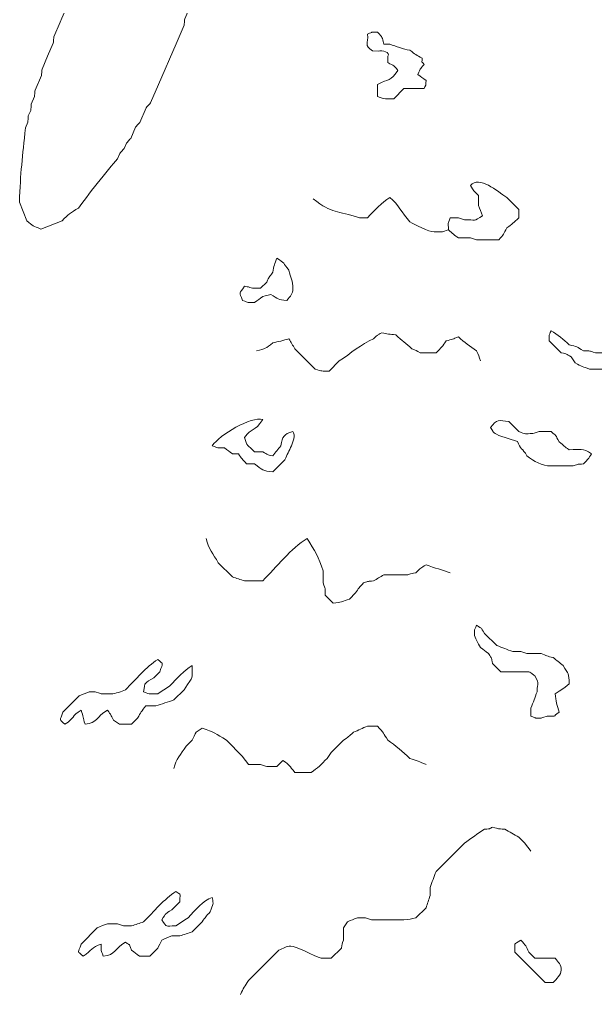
# Model space of a CAD drawing. Header units: centimetres. Extents: x -27.1 to 25.8, y -20 to 19.
# Drawn here: x -26.85 to -23.63, y -18.46 to -13.01 of the extents above; entities that cross this region are included whole.
import ezdxf

# ---------------------------------------------------------------- set-up
doc = ezdxf.new("R2010")
doc.units = ezdxf.units.CM
doc.header["$MEASUREMENT"] = 0
doc.layers.add('layer 1', color=7, linetype='Continuous')

msp = doc.modelspace()

# ---------------------------------------------------------------- linework, layer by layer
at = {"layer": 'layer 1', "color": 225, "lineweight": 0}
for points, knots in [([(-24.24002, -10.93363), (-24.2383, -10.88927), (-24.2379, -10.90041), (-24.21896, -10.85669), (-24.21896, -10.85669), (-24.21898, -10.85589), (-24.21598, -10.82314), (-24.21588, -10.82114), (-24.21588, -10.82114), (-24.21588, -10.82114), (-24.19342, -10.76938), (-24.19342, -10.76938), (-24.19342, -10.76938), (-24.18107, -10.60662), (-24.16644, -10.49891), (-24.18437, -10.33063), (-24.18437, -10.33063), (-24.20331, -10.15271), (-24.25811, -10.00168), (-24.29036, -9.82974), (-24.29036, -9.82974), (-24.29036, -9.82974), (-24.31382, -9.77037), (-24.31382, -9.77037), (-24.31382, -9.77037), (-24.31394, -9.76886), (-24.32071, -9.73259), (-24.32105, -9.73034), (-24.32105, -9.73034), (-24.32105, -9.73034), (-24.3504, -9.65616), (-24.3504, -9.65616), (-24.3504, -9.65616), (-24.35052, -9.65464), (-24.35728, -9.61837), (-24.35764, -9.61613), (-24.35764, -9.61613), (-24.35764, -9.61613), (-24.40456, -9.49742), (-24.40456, -9.49742), (-24.40456, -9.49742), (-24.40469, -9.4959), (-24.41146, -9.45963), (-24.41181, -9.4574), (-24.41181, -9.4574), (-24.41181, -9.4574), (-24.49978, -9.2348), (-24.49978, -9.2348), (-24.49978, -9.2348), (-24.49993, -9.23332), (-24.50669, -9.19702), (-24.50703, -9.19479), (-24.50703, -9.19479), (-24.52533, -9.1485), (-24.53115, -9.12525), (-24.55845, -9.08643), (-24.55845, -9.08643), (-24.66622, -9.10161), (-24.80349, -9.17472), (-24.9101, -9.21685), (-24.9101, -9.21685), (-24.91128, -9.21779), (-24.94238, -9.23767), (-24.94427, -9.23891), (-24.94427, -9.23891), (-24.94427, -9.23891), (-25.07783, -9.2917), (-25.07783, -9.2917), (-25.07783, -9.2917), (-25.07901, -9.29264), (-25.11009, -9.31251), (-25.11198, -9.3138), (-25.11198, -9.3138), (-25.11198, -9.3138), (-25.18617, -9.34311), (-25.18617, -9.34311), (-25.18617, -9.34311), (-25.18738, -9.34405), (-25.21843, -9.36391), (-25.22035, -9.36519), (-25.22035, -9.36519), (-25.22035, -9.36519), (-25.29454, -9.39451), (-25.29454, -9.39451), (-25.29454, -9.39451), (-25.43763, -9.48575), (-25.59611, -9.55666), (-25.73253, -9.65967), (-25.73253, -9.65967), (-25.88223, -9.77271), (-25.93723, -9.85287), (-26.05548, -9.98698), (-26.05548, -9.98698), (-26.05548, -9.98698), (-26.08238, -10.04911), (-26.08238, -10.04911), (-26.08238, -10.04911), (-26.08294, -10.04964), (-26.10483, -10.07422), (-26.10619, -10.07568), (-26.10619, -10.07568), (-26.10619, -10.07568), (-26.13759, -10.14813), (-26.13759, -10.14813), (-26.13759, -10.14813), (-26.13759, -10.14813), (-26.15556, -10.18957), (-26.15556, -10.18957), (-26.15556, -10.18957), (-26.1647, -10.28514), (-26.17013, -10.33033), (-26.17282, -10.42801), (-26.17282, -10.42801), (-26.16096, -10.46204), (-26.15992, -10.46524), (-26.15384, -10.49772), (-26.15384, -10.49772), (-26.15384, -10.49772), (-26.1245, -10.5719), (-26.1245, -10.5719), (-26.1245, -10.5719), (-26.10659, -10.59972), (-26.10525, -10.60285), (-26.09071, -10.63575), (-26.09071, -10.63575), (-26.0735, -10.65376), (-26.05759, -10.6741), (-26.04204, -10.69372), (-26.04204, -10.69372), (-25.99853, -10.74266), (-25.97036, -10.7538), (-25.92541, -10.79345), (-25.92541, -10.79345), (-25.92541, -10.79345), (-25.88399, -10.81139), (-25.88399, -10.81139), (-25.88399, -10.81139), (-25.88399, -10.81139), (-25.84259, -10.82934), (-25.84259, -10.82934), (-25.84259, -10.82934), (-25.84259, -10.82934), (-25.80118, -10.84728), (-25.80118, -10.84728), (-25.80118, -10.84728), (-25.74152, -10.85301), (-25.71413, -10.86593), (-25.64865, -10.86422), (-25.64865, -10.86422), (-25.62373, -10.86216), (-25.59801, -10.85986), (-25.57307, -10.86007), (-25.57307, -10.86007), (-25.53539, -10.84517), (-25.53952, -10.84618), (-25.50338, -10.84111), (-25.50338, -10.84111), (-25.50691, -10.93289), (-25.98964, -11.99155), (-26.06727, -12.17068), (-26.06727, -12.17068), (-26.19539, -12.26258), (-26.24097, -12.37339), (-26.33816, -12.48365), (-26.33816, -12.48365), (-26.33816, -12.48365), (-26.35611, -12.52506), (-26.35611, -12.52506), (-26.35611, -12.52506), (-26.35668, -12.52558), (-26.37855, -12.55018), (-26.37993, -12.55164), (-26.37993, -12.55164), (-26.37993, -12.55164), (-26.39787, -12.59306), (-26.39787, -12.59306), (-26.39787, -12.59306), (-26.39841, -12.59359), (-26.4203, -12.61816), (-26.42167, -12.61963), (-26.42167, -12.61963), (-26.42167, -12.61963), (-26.44859, -12.68174), (-26.44859, -12.68174), (-26.44859, -12.68174), (-26.44916, -12.68227), (-26.47105, -12.70683), (-26.4724, -12.70831), (-26.4724, -12.70831), (-26.4724, -12.70831), (-26.52624, -12.83252), (-26.52624, -12.83252), (-26.52624, -12.83252), (-26.52677, -12.83304), (-26.54867, -12.85763), (-26.55004, -12.85908), (-26.55004, -12.85908), (-26.55004, -12.85908), (-26.61284, -13.004), (-26.61284, -13.004), (-26.61284, -13.004), (-26.61284, -13.004), (-26.62183, -13.02471), (-26.62183, -13.02471), (-26.62183, -13.02471), (-26.62183, -13.02471), (-26.65771, -13.10754), (-26.65771, -13.10754), (-26.65771, -13.10754), (-26.6577, -13.10833), (-26.6607, -13.1411), (-26.66081, -13.14309), (-26.66081, -13.14309), (-26.66081, -13.14309), (-26.69224, -13.21554), (-26.69224, -13.21554), (-26.69224, -13.21554), (-26.69224, -13.21554), (-26.72362, -13.28802), (-26.72362, -13.28802), (-26.72362, -13.28802), (-26.72362, -13.28881), (-26.72659, -13.32158), (-26.72674, -13.32354), (-26.72674, -13.32354), (-26.72674, -13.32354), (-26.76263, -13.40638), (-26.76263, -13.40638), (-26.76263, -13.40638), (-26.76261, -13.40705), (-26.76561, -13.43991), (-26.76574, -13.4419), (-26.76574, -13.4419), (-26.76574, -13.4419), (-26.78368, -13.48331), (-26.78368, -13.48331), (-26.78368, -13.48331), (-26.78366, -13.4841), (-26.78666, -13.51687), (-26.78679, -13.51884), (-26.78679, -13.51884), (-26.78679, -13.51884), (-26.80024, -13.5499), (-26.80024, -13.5499), (-26.80024, -13.5499), (-26.80022, -13.5507), (-26.80324, -13.58346), (-26.80334, -13.58544), (-26.80334, -13.58544), (-26.80334, -13.58544), (-26.81681, -13.61648), (-26.81681, -13.61648), (-26.81681, -13.61648), (-26.83219, -13.77727), (-26.84506, -13.86745), (-26.84959, -14.03266), (-26.84959, -14.03266), (-26.84959, -14.03266), (-26.80855, -14.13654), (-26.80855, -14.13654), (-26.80855, -14.13654), (-26.77336, -14.16756), (-26.77531, -14.16325), (-26.7302, -14.18278), (-26.7302, -14.18278), (-26.7302, -14.18278), (-26.61151, -14.13585), (-26.61151, -14.13585), (-26.61151, -14.13585), (-26.57693, -14.10163), (-26.56449, -14.08942), (-26.51936, -14.06512), (-26.51936, -14.06512), (-26.47958, -14.00645), (-26.35158, -13.84673), (-26.30195, -13.79042), (-26.30195, -13.79042), (-26.30195, -13.79042), (-26.28846, -13.75938), (-26.28846, -13.75938), (-26.28846, -13.75938), (-26.28794, -13.75885), (-26.26606, -13.73426), (-26.26468, -13.73281), (-26.26468, -13.73281), (-26.26468, -13.73281), (-26.25124, -13.70175), (-26.25124, -13.70175), (-26.25124, -13.70175), (-26.25067, -13.70123), (-26.22878, -13.67665), (-26.22741, -13.67521), (-26.22741, -13.67521), (-26.22741, -13.67521), (-26.20049, -13.6131), (-26.20049, -13.6131), (-26.20049, -13.6131), (-26.19994, -13.61257), (-26.17805, -13.58798), (-26.17668, -13.58653), (-26.17668, -13.58653), (-26.17668, -13.58653), (-26.14081, -13.5037), (-26.14081, -13.5037), (-26.14081, -13.5037), (-26.14024, -13.50318), (-26.11836, -13.4786), (-26.11698, -13.47712), (-26.11698, -13.47712), (-26.11698, -13.47712), (-26.07212, -13.37361), (-26.07212, -13.37361), (-26.07212, -13.37361), (-26.07212, -13.37361), (-25.97342, -13.14586), (-25.97342, -13.14586), (-25.97342, -13.14586), (-25.97342, -13.14586), (-25.92854, -13.04235), (-25.92854, -13.04235), (-25.92854, -13.04235), (-25.92856, -13.04155), (-25.92556, -13.00882), (-25.92543, -13.00681), (-25.92543, -13.00681), (-25.92543, -13.00681), (-25.88955, -12.92399), (-25.88955, -12.92399), (-25.88955, -12.92399), (-25.88957, -12.92319), (-25.88657, -12.89045), (-25.88644, -12.88845), (-25.88644, -12.88845), (-25.88644, -12.88845), (-25.85953, -12.82632), (-25.85953, -12.82632), (-25.85953, -12.82632), (-25.85953, -12.82552), (-25.85655, -12.7928), (-25.8564, -12.79078), (-25.8564, -12.79078), (-25.8564, -12.79078), (-25.83847, -12.74938), (-25.83847, -12.74938), (-25.83847, -12.74938), (-25.83167, -12.67825), (-25.80732, -12.59831), (-25.79702, -12.52141), (-25.79702, -12.52141), (-25.78456, -12.42883), (-25.78125, -12.36178), (-25.77876, -12.2711), (-25.77876, -12.2711), (-25.68455, -12.05371), (-25.59034, -11.8363), (-25.49613, -11.61889), (-25.49613, -11.61889), (-25.44827, -11.50847), (-25.40041, -11.39806), (-25.35255, -11.28763), (-25.35255, -11.28763), (-25.31948, -11.21134), (-25.26199, -10.99714), (-25.19275, -10.97569), (-25.19275, -10.97569), (-25.17104, -11.00615), (-25.17431, -11.00189), (-25.15895, -11.03953), (-25.15895, -11.03953), (-25.14173, -11.05757), (-25.12583, -11.07791), (-25.11028, -11.09751), (-25.11028, -11.09751), (-25.06677, -11.14646), (-25.03862, -11.15761), (-24.99363, -11.19722), (-24.99363, -11.19722), (-24.99363, -11.19722), (-24.95224, -11.21519), (-24.95224, -11.21519), (-24.95224, -11.21519), (-24.95224, -11.21519), (-24.91082, -11.23313), (-24.91082, -11.23313), (-24.91082, -11.23313), (-24.91082, -11.23313), (-24.86941, -11.25108), (-24.86941, -11.25108), (-24.86941, -11.25108), (-24.80976, -11.25678), (-24.78237, -11.26972), (-24.71688, -11.268), (-24.71688, -11.268), (-24.68665, -11.26552), (-24.65692, -11.26198), (-24.62648, -11.258), (-24.62648, -11.258), (-24.62648, -11.258), (-24.50777, -11.21108), (-24.50777, -11.21108), (-24.50777, -11.21108), (-24.47995, -11.19316), (-24.47681, -11.19179), (-24.44392, -11.17724), (-24.44392, -11.17724), (-24.38416, -11.11811), (-24.34891, -11.08835), (-24.29069, -11.02231), (-24.29069, -11.02231), (-24.29069, -11.02231), (-24.26826, -10.97056), (-24.26826, -10.97056), (-24.26826, -10.97056), (-24.24809, -10.9491), (-24.25478, -10.95534), (-24.24002, -10.93363)], [0, 0, 0, 0, 0.0095238, 0.0095238, 0.0095238, 0.0095238, 0.0190476, 0.0190476, 0.0190476, 0.0190476, 0.0285714, 0.0285714, 0.0285714, 0.0285714, 0.0380952, 0.0380952, 0.0380952, 0.0380952, 0.047619, 0.047619, 0.047619, 0.047619, 0.0571429, 0.0571429, 0.0571429, 0.0571429, 0.0666667, 0.0666667, 0.0666667, 0.0666667, 0.0761905, 0.0761905, 0.0761905, 0.0761905, 0.0857143, 0.0857143, 0.0857143, 0.0857143, 0.0952381, 0.0952381, 0.0952381, 0.0952381, 0.1047619, 0.1047619, 0.1047619, 0.1047619, 0.1142857, 0.1142857, 0.1142857, 0.1142857, 0.1238095, 0.1238095, 0.1238095, 0.1238095, 0.1333333, 0.1333333, 0.1333333, 0.1333333, 0.1428571, 0.1428571, 0.1428571, 0.1428571, 0.152381, 0.152381, 0.152381, 0.152381, 0.1619048, 0.1619048, 0.1619048, 0.1619048, 0.1714286, 0.1714286, 0.1714286, 0.1714286, 0.1809524, 0.1809524, 0.1809524, 0.1809524, 0.1904762, 0.1904762, 0.1904762, 0.1904762, 0.2, 0.2, 0.2, 0.2, 0.2095238, 0.2095238, 0.2095238, 0.2095238, 0.2190476, 0.2190476, 0.2190476, 0.2190476, 0.2285714, 0.2285714, 0.2285714, 0.2285714, 0.2380952, 0.2380952, 0.2380952, 0.2380952, 0.247619, 0.247619, 0.247619, 0.247619, 0.2571429, 0.2571429, 0.2571429, 0.2571429, 0.2666667, 0.2666667, 0.2666667, 0.2666667, 0.2761905, 0.2761905, 0.2761905, 0.2761905, 0.2857143, 0.2857143, 0.2857143, 0.2857143, 0.2952381, 0.2952381, 0.2952381, 0.2952381, 0.3047619, 0.3047619, 0.3047619, 0.3047619, 0.3142857, 0.3142857, 0.3142857, 0.3142857, 0.3238095, 0.3238095, 0.3238095, 0.3238095, 0.3333333, 0.3333333, 0.3333333, 0.3333333, 0.3428571, 0.3428571, 0.3428571, 0.3428571, 0.352381, 0.352381, 0.352381, 0.352381, 0.3619048, 0.3619048, 0.3619048, 0.3619048, 0.3714286, 0.3714286, 0.3714286, 0.3714286, 0.3809524, 0.3809524, 0.3809524, 0.3809524, 0.3904762, 0.3904762, 0.3904762, 0.3904762, 0.4, 0.4, 0.4, 0.4, 0.4095238, 0.4095238, 0.4095238, 0.4095238, 0.4190476, 0.4190476, 0.4190476, 0.4190476, 0.4285714, 0.4285714, 0.4285714, 0.4285714, 0.4380952, 0.4380952, 0.4380952, 0.4380952, 0.447619, 0.447619, 0.447619, 0.447619, 0.4571429, 0.4571429, 0.4571429, 0.4571429, 0.4666667, 0.4666667, 0.4666667, 0.4666667, 0.4761905, 0.4761905, 0.4761905, 0.4761905, 0.4857143, 0.4857143, 0.4857143, 0.4857143, 0.4952381, 0.4952381, 0.4952381, 0.4952381, 0.5047619, 0.5047619, 0.5047619, 0.5047619, 0.5142857, 0.5142857, 0.5142857, 0.5142857, 0.5238095, 0.5238095, 0.5238095, 0.5238095, 0.5333333, 0.5333333, 0.5333333, 0.5333333, 0.5428571, 0.5428571, 0.5428571, 0.5428571, 0.552381, 0.552381, 0.552381, 0.552381, 0.5619048, 0.5619048, 0.5619048, 0.5619048, 0.5714286, 0.5714286, 0.5714286, 0.5714286, 0.5809524, 0.5809524, 0.5809524, 0.5809524, 0.5904762, 0.5904762, 0.5904762, 0.5904762, 0.6, 0.6, 0.6, 0.6, 0.6095238, 0.6095238, 0.6095238, 0.6095238, 0.6190476, 0.6190476, 0.6190476, 0.6190476, 0.6285714, 0.6285714, 0.6285714, 0.6285714, 0.6380952, 0.6380952, 0.6380952, 0.6380952, 0.647619, 0.647619, 0.647619, 0.647619, 0.6571429, 0.6571429, 0.6571429, 0.6571429, 0.6666667, 0.6666667, 0.6666667, 0.6666667, 0.6761905, 0.6761905, 0.6761905, 0.6761905, 0.6857143, 0.6857143, 0.6857143, 0.6857143, 0.6952381, 0.6952381, 0.6952381, 0.6952381, 0.7047619, 0.7047619, 0.7047619, 0.7047619, 0.7142857, 0.7142857, 0.7142857, 0.7142857, 0.7238095, 0.7238095, 0.7238095, 0.7238095, 0.7333333, 0.7333333, 0.7333333, 0.7333333, 0.7428571, 0.7428571, 0.7428571, 0.7428571, 0.752381, 0.752381, 0.752381, 0.752381, 0.7619048, 0.7619048, 0.7619048, 0.7619048, 0.7714286, 0.7714286, 0.7714286, 0.7714286, 0.7809524, 0.7809524, 0.7809524, 0.7809524, 0.7904762, 0.7904762, 0.7904762, 0.7904762, 0.8, 0.8, 0.8, 0.8, 0.8095238, 0.8095238, 0.8095238, 0.8095238, 0.8190476, 0.8190476, 0.8190476, 0.8190476, 0.8285714, 0.8285714, 0.8285714, 0.8285714, 0.8380952, 0.8380952, 0.8380952, 0.8380952, 0.847619, 0.847619, 0.847619, 0.847619, 0.8571429, 0.8571429, 0.8571429, 0.8571429, 0.8666667, 0.8666667, 0.8666667, 0.8666667, 0.8761905, 0.8761905, 0.8761905, 0.8761905, 0.8857143, 0.8857143, 0.8857143, 0.8857143, 0.8952381, 0.8952381, 0.8952381, 0.8952381, 0.9047619, 0.9047619, 0.9047619, 0.9047619, 0.9142857, 0.9142857, 0.9142857, 0.9142857, 0.9238095, 0.9238095, 0.9238095, 0.9238095, 0.9333333, 0.9333333, 0.9333333, 0.9333333, 0.9428571, 0.9428571, 0.9428571, 0.9428571, 0.952381, 0.952381, 0.952381, 0.952381, 0.9619048, 0.9619048, 0.9619048, 0.9619048, 0.9714286, 0.9714286, 0.9714286, 0.9714286, 0.9809524, 0.9809524, 0.9809524, 0.9809524, 1, 1, 1, 1]), ([(-24.84629, -13.37438), (-24.78507, -13.33904), (-24.77402, -13.36025), (-24.73347, -13.29539), (-24.73347, -13.29539), (-24.75863, -13.26293), (-24.75087, -13.27362), (-24.78988, -13.25025), (-24.78988, -13.25025), (-24.78988, -13.25025), (-24.78987, -13.2164), (-24.78987, -13.2164), (-24.78987, -13.2164), (-24.77269, -13.19602), (-24.8206, -13.17746), (-24.84421, -13.18775), (-24.84421, -13.18775), (-24.84421, -13.18775), (-24.87491, -13.18655), (-24.87491, -13.18655), (-24.87491, -13.18655), (-24.92512, -13.15187), (-24.89705, -13.1497), (-24.9027, -13.09225), (-24.9027, -13.09225), (-24.86668, -13.07796), (-24.89193, -13.08196), (-24.84629, -13.081), (-24.84629, -13.081), (-24.81713, -13.11793), (-24.82215, -13.1026), (-24.81243, -13.14871), (-24.81243, -13.14871), (-24.81243, -13.14871), (-24.7786, -13.14876), (-24.7786, -13.14876), (-24.7786, -13.14876), (-24.74087, -13.16181), (-24.70581, -13.17505), (-24.66578, -13.1826), (-24.66578, -13.1826), (-24.63664, -13.2056), (-24.62805, -13.20978), (-24.59809, -13.22769), (-24.59809, -13.22769), (-24.59808, -13.2655), (-24.60136, -13.23811), (-24.58679, -13.26153), (-24.58679, -13.26153), (-24.61388, -13.2959), (-24.60429, -13.27812), (-24.62063, -13.31801), (-24.62063, -13.31801), (-24.60066, -13.3338), (-24.59648, -13.33841), (-24.5755, -13.35181), (-24.5755, -13.35181), (-24.57873, -13.39285), (-24.57275, -13.3643), (-24.58679, -13.39693), (-24.58679, -13.39693), (-24.58679, -13.39693), (-24.69962, -13.39693), (-24.69962, -13.39693), (-24.69962, -13.39693), (-24.69962, -13.39693), (-24.75604, -13.45331), (-24.75604, -13.45331), (-24.75604, -13.45331), (-24.80489, -13.45333), (-24.8031, -13.4588), (-24.84629, -13.44206), (-24.84629, -13.44206), (-24.84629, -13.44206), (-24.84629, -13.37438), (-24.84629, -13.37438)], [0, 0, 0, 0, 0.05, 0.05, 0.05, 0.05, 0.1, 0.1, 0.1, 0.1, 0.15, 0.15, 0.15, 0.15, 0.2, 0.2, 0.2, 0.2, 0.25, 0.25, 0.25, 0.25, 0.3, 0.3, 0.3, 0.3, 0.35, 0.35, 0.35, 0.35, 0.4, 0.4, 0.4, 0.4, 0.45, 0.45, 0.45, 0.45, 0.5, 0.5, 0.5, 0.5, 0.55, 0.55, 0.55, 0.55, 0.6, 0.6, 0.6, 0.6, 0.65, 0.65, 0.65, 0.65, 0.7, 0.7, 0.7, 0.7, 0.75, 0.75, 0.75, 0.75, 0.8, 0.8, 0.8, 0.8, 0.85, 0.85, 0.85, 0.85, 0.9, 0.9, 0.9, 0.9, 1, 1, 1, 1]), ([(-24.39499, -14.23192), (-24.39499, -14.23192), (-24.32731, -14.23194), (-24.32731, -14.23194), (-24.32731, -14.23194), (-24.32662, -14.23221), (-24.29534, -14.24252), (-24.29346, -14.24322), (-24.29346, -14.24322), (-24.29346, -14.24322), (-24.16936, -14.24321), (-24.16936, -14.24321), (-24.16936, -14.24321), (-24.13976, -14.2104), (-24.14142, -14.21086), (-24.12423, -14.17552), (-24.12423, -14.17552), (-24.09253, -14.1541), (-24.0862, -14.14813), (-24.05654, -14.1191), (-24.05654, -14.1191), (-24.05654, -14.1191), (-24.05654, -14.07397), (-24.05654, -14.07397), (-24.05654, -14.07397), (-24.05654, -14.07397), (-24.12423, -14.00628), (-24.12423, -14.00628), (-24.12423, -14.00628), (-24.17702, -13.97176), (-24.27721, -13.88024), (-24.32732, -13.93859), (-24.32732, -13.93859), (-24.30799, -13.97062), (-24.31062, -13.96594), (-24.28218, -13.99498), (-24.28218, -13.99498), (-24.28218, -13.99498), (-24.28218, -14.0514), (-24.28218, -14.0514), (-24.28218, -14.0514), (-24.2746, -14.06991), (-24.26707, -14.08924), (-24.25962, -14.1078), (-24.25962, -14.1078), (-24.30796, -14.14226), (-24.29842, -14.13036), (-24.36116, -14.13036), (-24.36116, -14.13036), (-24.36185, -14.13009), (-24.39312, -14.11978), (-24.39501, -14.11909), (-24.39501, -14.11909), (-24.39501, -14.11909), (-24.44013, -14.1191), (-24.44013, -14.1191), (-24.44013, -14.1191), (-24.45512, -14.15769), (-24.45141, -14.14041), (-24.44993, -14.18757), (-24.44993, -14.18757), (-24.42848, -14.20415), (-24.41599, -14.21846), (-24.39499, -14.23192)], [0, 0, 0, 0, 0.0588235, 0.0588235, 0.0588235, 0.0588235, 0.1176471, 0.1176471, 0.1176471, 0.1176471, 0.1764706, 0.1764706, 0.1764706, 0.1764706, 0.2352941, 0.2352941, 0.2352941, 0.2352941, 0.2941176, 0.2941176, 0.2941176, 0.2941176, 0.3529412, 0.3529412, 0.3529412, 0.3529412, 0.4117647, 0.4117647, 0.4117647, 0.4117647, 0.4705882, 0.4705882, 0.4705882, 0.4705882, 0.5294118, 0.5294118, 0.5294118, 0.5294118, 0.5882353, 0.5882353, 0.5882353, 0.5882353, 0.6470588, 0.6470588, 0.6470588, 0.6470588, 0.7058824, 0.7058824, 0.7058824, 0.7058824, 0.7647059, 0.7647059, 0.7647059, 0.7647059, 0.8235294, 0.8235294, 0.8235294, 0.8235294, 0.8823529, 0.8823529, 0.8823529, 0.8823529, 1, 1, 1, 1]), ([(-24.4514, -14.18682), (-24.46787, -14.19273), (-24.47714, -14.19808), (-24.49653, -14.19808), (-24.49653, -14.19808), (-24.49653, -14.19808), (-24.53037, -14.19809), (-24.53037, -14.19809), (-24.53037, -14.19809), (-24.55991, -14.19808), (-24.63887, -14.15778), (-24.66576, -14.14169), (-24.66576, -14.14169), (-24.71098, -14.09269), (-24.73139, -14.0419), (-24.77858, -14.0063), (-24.77858, -14.0063), (-24.82502, -14.03471), (-24.86158, -14.07801), (-24.9027, -14.11912), (-24.9027, -14.11912), (-24.9027, -14.11912), (-24.94782, -14.11913), (-24.94782, -14.11913), (-24.94782, -14.11913), (-25.07501, -14.07788), (-25.09824, -14.09934), (-25.20676, -14.01369)], [0, 0, 0, 0, 0.125, 0.125, 0.125, 0.125, 0.25, 0.25, 0.25, 0.25, 0.375, 0.375, 0.375, 0.375, 0.5, 0.5, 0.5, 0.5, 0.625, 0.625, 0.625, 0.625, 0.75, 0.75, 0.75, 0.75, 1, 1, 1, 1]), ([(-25.34272, -14.41237), (-25.3761, -14.37122), (-25.36463, -14.37331), (-25.41043, -14.34467), (-25.41043, -14.34467), (-25.42284, -14.37495), (-25.42672, -14.39041), (-25.43299, -14.42366), (-25.43299, -14.42366), (-25.45662, -14.45612), (-25.45016, -14.44583), (-25.46683, -14.48008), (-25.46683, -14.48008), (-25.46683, -14.48008), (-25.50067, -14.51391), (-25.50067, -14.51391), (-25.50067, -14.51391), (-25.50067, -14.51391), (-25.54579, -14.51392), (-25.54579, -14.51392), (-25.54579, -14.51392), (-25.57354, -14.50396), (-25.56515, -14.50762), (-25.59092, -14.50262), (-25.59092, -14.50262), (-25.62222, -14.54657), (-25.62198, -14.53065), (-25.60221, -14.58161), (-25.60221, -14.58161), (-25.5636, -14.59661), (-25.58091, -14.5929), (-25.53452, -14.59291), (-25.53452, -14.59291), (-25.51315, -14.57924), (-25.50983, -14.57554), (-25.48939, -14.55905), (-25.48939, -14.55905), (-25.46518, -14.55398), (-25.46999, -14.55629), (-25.44426, -14.54778), (-25.44426, -14.54778), (-25.40252, -14.57278), (-25.40481, -14.57771), (-25.354, -14.58162), (-25.354, -14.58162), (-25.33432, -14.55669), (-25.32015, -14.54742), (-25.32015, -14.51392), (-25.32015, -14.51392), (-25.32015, -14.47349), (-25.33506, -14.4529), (-25.34272, -14.41237)], [0, 0, 0, 0, 0.0714286, 0.0714286, 0.0714286, 0.0714286, 0.1428571, 0.1428571, 0.1428571, 0.1428571, 0.2142857, 0.2142857, 0.2142857, 0.2142857, 0.2857143, 0.2857143, 0.2857143, 0.2857143, 0.3571429, 0.3571429, 0.3571429, 0.3571429, 0.4285714, 0.4285714, 0.4285714, 0.4285714, 0.5, 0.5, 0.5, 0.5, 0.5714286, 0.5714286, 0.5714286, 0.5714286, 0.6428571, 0.6428571, 0.6428571, 0.6428571, 0.7142857, 0.7142857, 0.7142857, 0.7142857, 0.7857143, 0.7857143, 0.7857143, 0.7857143, 0.8571429, 0.8571429, 0.8571429, 0.8571429, 1, 1, 1, 1]), ([(-25.52325, -14.86372), (-25.47424, -14.85339), (-25.47267, -14.84991), (-25.43299, -14.81859), (-25.43299, -14.81859), (-25.40078, -14.81249), (-25.37319, -14.8059), (-25.34271, -14.79603), (-25.34271, -14.79603), (-25.33117, -14.81561), (-25.32056, -14.83293), (-25.30888, -14.85244), (-25.30888, -14.85244), (-25.30888, -14.85244), (-25.19605, -14.96527), (-25.19605, -14.96527), (-25.19605, -14.96527), (-25.15423, -14.9788), (-25.16378, -14.97654), (-25.11706, -14.97654), (-25.11706, -14.97654), (-25.11706, -14.97654), (-25.06065, -14.92012), (-25.06065, -14.92012), (-25.06065, -14.92012), (-24.9974, -14.87738), (-24.93777, -14.82517), (-24.86886, -14.79602), (-24.86886, -14.79602), (-24.84242, -14.76958), (-24.84983, -14.77792), (-24.82371, -14.76219), (-24.82371, -14.76219), (-24.79195, -14.76817), (-24.77991, -14.77269), (-24.74474, -14.77345), (-24.74474, -14.77345), (-24.71088, -14.80659), (-24.68788, -14.82162), (-24.65448, -14.85244), (-24.65448, -14.85244), (-24.63003, -14.86125), (-24.6307, -14.86243), (-24.60933, -14.87499), (-24.60933, -14.87499), (-24.60933, -14.87499), (-24.51909, -14.87499), (-24.51909, -14.87499), (-24.51909, -14.87499), (-24.49005, -14.84533), (-24.48409, -14.839), (-24.4627, -14.8073), (-24.4627, -14.8073), (-24.42898, -14.80018), (-24.42581, -14.7971), (-24.39499, -14.78475), (-24.39499, -14.78475), (-24.36151, -14.81566), (-24.32932, -14.83947), (-24.29345, -14.86372), (-24.29345, -14.86372), (-24.28256, -14.88664), (-24.27923, -14.89602), (-24.27087, -14.92014)], [0, 0, 0, 0, 0.0588235, 0.0588235, 0.0588235, 0.0588235, 0.1176471, 0.1176471, 0.1176471, 0.1176471, 0.1764706, 0.1764706, 0.1764706, 0.1764706, 0.2352941, 0.2352941, 0.2352941, 0.2352941, 0.2941176, 0.2941176, 0.2941176, 0.2941176, 0.3529412, 0.3529412, 0.3529412, 0.3529412, 0.4117647, 0.4117647, 0.4117647, 0.4117647, 0.4705882, 0.4705882, 0.4705882, 0.4705882, 0.5294118, 0.5294118, 0.5294118, 0.5294118, 0.5882353, 0.5882353, 0.5882353, 0.5882353, 0.6470588, 0.6470588, 0.6470588, 0.6470588, 0.7058824, 0.7058824, 0.7058824, 0.7058824, 0.7647059, 0.7647059, 0.7647059, 0.7647059, 0.8235294, 0.8235294, 0.8235294, 0.8235294, 0.8823529, 0.8823529, 0.8823529, 0.8823529, 1, 1, 1, 1]), ([(-23.16518, -14.98778), (-23.16518, -14.98778), (-23.22158, -14.93137), (-23.22158, -14.93137), (-23.22158, -14.93137), (-23.25975, -14.91818), (-23.26433, -14.91846), (-23.30057, -14.89754), (-23.30057, -14.89754), (-23.34492, -14.8966), (-23.3284, -14.89917), (-23.36826, -14.88624), (-23.36826, -14.88624), (-23.36826, -14.88624), (-23.51494, -14.88625), (-23.51494, -14.88625), (-23.51494, -14.88625), (-23.51562, -14.88598), (-23.54689, -14.87563), (-23.54878, -14.87495), (-23.54878, -14.87495), (-23.54878, -14.87495), (-23.62776, -14.87497), (-23.62776, -14.87497), (-23.62776, -14.87497), (-23.6676, -14.86204), (-23.6511, -14.86463), (-23.69545, -14.86368), (-23.69545, -14.86368), (-23.73233, -14.8416), (-23.73123, -14.83893), (-23.77444, -14.82983), (-23.77444, -14.82983), (-23.80682, -14.79997), (-23.84052, -14.77256), (-23.876, -14.75085), (-23.876, -14.75085), (-23.89028, -14.78686), (-23.88629, -14.76163), (-23.88727, -14.80725), (-23.88727, -14.80725), (-23.88727, -14.80725), (-23.81958, -14.87495), (-23.81958, -14.87495), (-23.81958, -14.87495), (-23.78149, -14.88231), (-23.79688, -14.87805), (-23.76317, -14.89751), (-23.76317, -14.89751), (-23.76245, -14.89885), (-23.74183, -14.92943), (-23.74061, -14.93137), (-23.74061, -14.93137), (-23.70436, -14.95229), (-23.69978, -14.95199), (-23.66162, -14.9652), (-23.66162, -14.9652), (-23.66162, -14.9652), (-23.46982, -14.9652), (-23.46982, -14.9652), (-23.46982, -14.9652), (-23.44606, -14.97309), (-23.43565, -14.97744), (-23.41342, -14.98777), (-23.41342, -14.98777), (-23.39295, -15.07047), (-23.45149, -15.05391), (-23.45854, -15.14571), (-23.45854, -15.14571), (-23.41535, -15.16249), (-23.41713, -15.15699), (-23.36828, -15.15701), (-23.36828, -15.15701), (-23.36759, -15.15674), (-23.33632, -15.1464), (-23.33443, -15.14571), (-23.33443, -15.14571), (-23.3119, -15.15007), (-23.30056, -15.15276), (-23.27803, -15.15701), (-23.27803, -15.15701), (-23.23537, -15.09712), (-23.26118, -15.12775), (-23.26674, -15.05546), (-23.26674, -15.05546), (-23.21541, -15.03442), (-23.19972, -15.03772), (-23.16518, -14.98778)], [0, 0, 0, 0, 0.0434783, 0.0434783, 0.0434783, 0.0434783, 0.0869565, 0.0869565, 0.0869565, 0.0869565, 0.1304348, 0.1304348, 0.1304348, 0.1304348, 0.173913, 0.173913, 0.173913, 0.173913, 0.2173913, 0.2173913, 0.2173913, 0.2173913, 0.2608696, 0.2608696, 0.2608696, 0.2608696, 0.3043478, 0.3043478, 0.3043478, 0.3043478, 0.3478261, 0.3478261, 0.3478261, 0.3478261, 0.3913043, 0.3913043, 0.3913043, 0.3913043, 0.4347826, 0.4347826, 0.4347826, 0.4347826, 0.4782609, 0.4782609, 0.4782609, 0.4782609, 0.5217391, 0.5217391, 0.5217391, 0.5217391, 0.5652174, 0.5652174, 0.5652174, 0.5652174, 0.6086957, 0.6086957, 0.6086957, 0.6086957, 0.6521739, 0.6521739, 0.6521739, 0.6521739, 0.6956522, 0.6956522, 0.6956522, 0.6956522, 0.7391304, 0.7391304, 0.7391304, 0.7391304, 0.7826087, 0.7826087, 0.7826087, 0.7826087, 0.826087, 0.826087, 0.826087, 0.826087, 0.8695652, 0.8695652, 0.8695652, 0.8695652, 0.9130435, 0.9130435, 0.9130435, 0.9130435, 1, 1, 1, 1]), ([(-25.32017, -15.31494), (-25.37444, -15.33058), (-25.37648, -15.33989), (-25.38786, -15.39393), (-25.38786, -15.39393), (-25.40473, -15.41481), (-25.41608, -15.42947), (-25.43299, -15.45032), (-25.43299, -15.45032), (-25.47109, -15.44297), (-25.45567, -15.44724), (-25.4894, -15.42778), (-25.4894, -15.42778), (-25.4894, -15.42778), (-25.53453, -15.42776), (-25.53453, -15.42776), (-25.53453, -15.42776), (-25.57416, -15.38815), (-25.57664, -15.39855), (-25.59092, -15.34879), (-25.59092, -15.34879), (-25.55129, -15.28899), (-25.53483, -15.32154), (-25.48937, -15.24724), (-25.48937, -15.24724), (-25.55183, -15.22778), (-25.73154, -15.33486), (-25.77144, -15.39392), (-25.77144, -15.39392), (-25.73285, -15.4089), (-25.75012, -15.4052), (-25.70376, -15.4052), (-25.70376, -15.4052), (-25.68347, -15.42124), (-25.67926, -15.42526), (-25.65862, -15.43903), (-25.65862, -15.43903), (-25.65862, -15.43903), (-25.62479, -15.43903), (-25.62479, -15.43903), (-25.62479, -15.43903), (-25.60642, -15.46652), (-25.60406, -15.46903), (-25.57966, -15.49545), (-25.57966, -15.49545), (-25.57966, -15.49545), (-25.53453, -15.49544), (-25.53453, -15.49544), (-25.53453, -15.49544), (-25.49293, -15.52827), (-25.48683, -15.53643), (-25.43299, -15.54057), (-25.43299, -15.54057), (-25.43299, -15.54057), (-25.3653, -15.47288), (-25.3653, -15.47288), (-25.3653, -15.47288), (-25.35331, -15.44297), (-25.34139, -15.42324), (-25.32837, -15.39389), (-25.32837, -15.39389), (-25.29967, -15.3292), (-25.32132, -15.32407), (-25.32017, -15.31494)], [0, 0, 0, 0, 0.0588235, 0.0588235, 0.0588235, 0.0588235, 0.1176471, 0.1176471, 0.1176471, 0.1176471, 0.1764706, 0.1764706, 0.1764706, 0.1764706, 0.2352941, 0.2352941, 0.2352941, 0.2352941, 0.2941176, 0.2941176, 0.2941176, 0.2941176, 0.3529412, 0.3529412, 0.3529412, 0.3529412, 0.4117647, 0.4117647, 0.4117647, 0.4117647, 0.4705882, 0.4705882, 0.4705882, 0.4705882, 0.5294118, 0.5294118, 0.5294118, 0.5294118, 0.5882353, 0.5882353, 0.5882353, 0.5882353, 0.6470588, 0.6470588, 0.6470588, 0.6470588, 0.7058824, 0.7058824, 0.7058824, 0.7058824, 0.7647059, 0.7647059, 0.7647059, 0.7647059, 0.8235294, 0.8235294, 0.8235294, 0.8235294, 0.8823529, 0.8823529, 0.8823529, 0.8823529, 1, 1, 1, 1]), ([(-23.97753, -15.3263), (-23.97564, -15.32563), (-23.94437, -15.31528), (-23.94369, -15.31501), (-23.94369, -15.31501), (-23.91176, -15.31435), (-23.89758, -15.31364), (-23.876, -15.31503), (-23.876, -15.31503), (-23.84353, -15.3402), (-23.85424, -15.33243), (-23.83088, -15.37143), (-23.83088, -15.37143), (-23.80444, -15.39584), (-23.80197, -15.39818), (-23.77447, -15.41656), (-23.77447, -15.41656), (-23.71042, -15.41655), (-23.7001, -15.4037), (-23.65036, -15.43912), (-23.65036, -15.43912), (-23.66942, -15.47026), (-23.66682, -15.46688), (-23.69548, -15.49554), (-23.69548, -15.49554), (-23.73115, -15.49828), (-23.71879, -15.49581), (-23.75189, -15.50682), (-23.75189, -15.50682), (-23.75189, -15.50682), (-23.78574, -15.50682), (-23.78574, -15.50682), (-23.78574, -15.50682), (-23.78574, -15.50682), (-23.876, -15.50682), (-23.876, -15.50682), (-23.876, -15.50682), (-23.92923, -15.50681), (-23.97119, -15.48212), (-24.01139, -15.45041), (-24.01139, -15.45041), (-24.03638, -15.40712), (-24.04873, -15.41517), (-24.06451, -15.36954), (-24.06451, -15.36954), (-24.06451, -15.36954), (-24.16934, -15.33757), (-24.16934, -15.33757), (-24.16934, -15.33757), (-24.20835, -15.31149), (-24.1894, -15.33031), (-24.21447, -15.29246), (-24.21447, -15.29246), (-24.18167, -15.24413), (-24.1665, -15.25258), (-24.11292, -15.25861), (-24.11292, -15.25861), (-24.11292, -15.25861), (-24.05652, -15.315), (-24.05652, -15.315), (-24.05652, -15.315), (-24.0151, -15.33109), (-24.02521, -15.3263), (-23.97753, -15.3263)], [0, 0, 0, 0, 0.0588235, 0.0588235, 0.0588235, 0.0588235, 0.1176471, 0.1176471, 0.1176471, 0.1176471, 0.1764706, 0.1764706, 0.1764706, 0.1764706, 0.2352941, 0.2352941, 0.2352941, 0.2352941, 0.2941176, 0.2941176, 0.2941176, 0.2941176, 0.3529412, 0.3529412, 0.3529412, 0.3529412, 0.4117647, 0.4117647, 0.4117647, 0.4117647, 0.4705882, 0.4705882, 0.4705882, 0.4705882, 0.5294118, 0.5294118, 0.5294118, 0.5294118, 0.5882353, 0.5882353, 0.5882353, 0.5882353, 0.6470588, 0.6470588, 0.6470588, 0.6470588, 0.7058824, 0.7058824, 0.7058824, 0.7058824, 0.7647059, 0.7647059, 0.7647059, 0.7647059, 0.8235294, 0.8235294, 0.8235294, 0.8235294, 0.8823529, 0.8823529, 0.8823529, 0.8823529, 1, 1, 1, 1]), ([(-25.80532, -15.91301), (-25.79366, -15.96836), (-25.76643, -16.0003), (-25.73763, -16.04842), (-25.73763, -16.04842), (-25.73763, -16.04842), (-25.65864, -16.12738), (-25.65864, -16.12738), (-25.65864, -16.12738), (-25.63605, -16.13521), (-25.61355, -16.14215), (-25.59095, -16.14995), (-25.59095, -16.14995), (-25.59095, -16.14995), (-25.4894, -16.14995), (-25.4894, -16.14995), (-25.4894, -16.14995), (-25.41225, -16.0728), (-25.33088, -15.96791), (-25.24118, -15.91303), (-25.24118, -15.91303), (-25.19646, -15.98141), (-25.17723, -16.01759), (-25.15092, -16.09352), (-25.15092, -16.09352), (-25.15092, -16.09352), (-25.15092, -16.16121), (-25.15092, -16.16121), (-25.15092, -16.16121), (-25.13801, -16.20107), (-25.1406, -16.18455), (-25.13964, -16.2289), (-25.13964, -16.2289), (-25.13964, -16.2289), (-25.09451, -16.27404), (-25.09451, -16.27404), (-25.09451, -16.27404), (-25.05284, -16.27085), (-25.04115, -16.26424), (-25.00425, -16.25147), (-25.00425, -16.25147), (-25.00425, -16.25147), (-24.97042, -16.21764), (-24.97042, -16.21764), (-24.97042, -16.21764), (-24.95203, -16.19014), (-24.94967, -16.18763), (-24.92526, -16.16121), (-24.92526, -16.16121), (-24.89216, -16.15024), (-24.90452, -16.15268), (-24.86887, -16.14995), (-24.86887, -16.14995), (-24.84929, -16.1384), (-24.83197, -16.12778), (-24.81244, -16.11609), (-24.81244, -16.11609), (-24.81244, -16.11609), (-24.67706, -16.11611), (-24.67706, -16.11611), (-24.67706, -16.11611), (-24.64935, -16.10613), (-24.65773, -16.10981), (-24.63195, -16.10481), (-24.63195, -16.10481), (-24.60328, -16.07615), (-24.60669, -16.07872), (-24.57553, -16.05969), (-24.57553, -16.05969), (-24.52695, -16.07918), (-24.48443, -16.08764), (-24.44014, -16.10482)], [0, 0, 0, 0, 0.0526316, 0.0526316, 0.0526316, 0.0526316, 0.1052632, 0.1052632, 0.1052632, 0.1052632, 0.1578947, 0.1578947, 0.1578947, 0.1578947, 0.2105263, 0.2105263, 0.2105263, 0.2105263, 0.2631579, 0.2631579, 0.2631579, 0.2631579, 0.3157895, 0.3157895, 0.3157895, 0.3157895, 0.3684211, 0.3684211, 0.3684211, 0.3684211, 0.4210526, 0.4210526, 0.4210526, 0.4210526, 0.4736842, 0.4736842, 0.4736842, 0.4736842, 0.5263158, 0.5263158, 0.5263158, 0.5263158, 0.5789474, 0.5789474, 0.5789474, 0.5789474, 0.6315789, 0.6315789, 0.6315789, 0.6315789, 0.6842105, 0.6842105, 0.6842105, 0.6842105, 0.7368421, 0.7368421, 0.7368421, 0.7368421, 0.7894737, 0.7894737, 0.7894737, 0.7894737, 0.8421053, 0.8421053, 0.8421053, 0.8421053, 0.8947368, 0.8947368, 0.8947368, 0.8947368, 1, 1, 1, 1]), ([(-23.8083, -16.62382), (-23.82919, -16.60696), (-23.84385, -16.59562), (-23.8647, -16.5787), (-23.8647, -16.5787), (-23.89842, -16.57159), (-23.90157, -16.56849), (-23.9324, -16.55613), (-23.9324, -16.55613), (-23.9324, -16.55613), (-24.01139, -16.55614), (-24.01139, -16.55614), (-24.01139, -16.55614), (-24.01206, -16.55587), (-24.04333, -16.54554), (-24.04522, -16.54484), (-24.04522, -16.54484), (-24.04522, -16.54484), (-24.09035, -16.54486), (-24.09035, -16.54486), (-24.09035, -16.54486), (-24.12252, -16.53371), (-24.14916, -16.52362), (-24.18061, -16.511), (-24.18061, -16.511), (-24.18061, -16.511), (-24.2483, -16.44331), (-24.2483, -16.44331), (-24.2483, -16.44331), (-24.27439, -16.40432), (-24.25558, -16.42328), (-24.29343, -16.39818), (-24.29343, -16.39818), (-24.30773, -16.43423), (-24.30372, -16.40895), (-24.30469, -16.45461), (-24.30469, -16.45461), (-24.29257, -16.48489), (-24.2878, -16.49398), (-24.27086, -16.5223), (-24.27086, -16.5223), (-24.25058, -16.53835), (-24.24636, -16.54235), (-24.22574, -16.55616), (-24.22574, -16.55616), (-24.20573, -16.59009), (-24.21103, -16.57532), (-24.20317, -16.61256), (-24.20317, -16.61256), (-24.20317, -16.61256), (-24.15806, -16.65768), (-24.15806, -16.65768), (-24.15806, -16.65768), (-24.15806, -16.65768), (-24.00011, -16.65769), (-24.00011, -16.65769), (-24.00011, -16.65769), (-23.99877, -16.65836), (-23.96818, -16.67901), (-23.96625, -16.68025), (-23.96625, -16.68025), (-23.9404, -16.73856), (-23.95159, -16.709), (-23.95499, -16.77051), (-23.95499, -16.77051), (-23.9661, -16.80268), (-23.9762, -16.8293), (-23.98882, -16.86078), (-23.98882, -16.86078), (-23.98882, -16.86078), (-23.98882, -16.9059), (-23.98882, -16.9059), (-23.98882, -16.9059), (-23.9528, -16.9202), (-23.97806, -16.91618), (-23.9324, -16.91717), (-23.9324, -16.91717), (-23.93172, -16.9169), (-23.90045, -16.90658), (-23.89856, -16.90589), (-23.89856, -16.90589), (-23.83798, -16.90455), (-23.87428, -16.91426), (-23.83087, -16.88333), (-23.83087, -16.88333), (-23.84176, -16.84983), (-23.85058, -16.81898), (-23.85344, -16.7818), (-23.85344, -16.7818), (-23.81869, -16.75628), (-23.80928, -16.75676), (-23.77445, -16.72539), (-23.77445, -16.72539), (-23.77577, -16.66556), (-23.77946, -16.67274), (-23.8083, -16.62382)], [0, 0, 0, 0, 0.04, 0.04, 0.04, 0.04, 0.08, 0.08, 0.08, 0.08, 0.12, 0.12, 0.12, 0.12, 0.16, 0.16, 0.16, 0.16, 0.2, 0.2, 0.2, 0.2, 0.24, 0.24, 0.24, 0.24, 0.28, 0.28, 0.28, 0.28, 0.32, 0.32, 0.32, 0.32, 0.36, 0.36, 0.36, 0.36, 0.4, 0.4, 0.4, 0.4, 0.44, 0.44, 0.44, 0.44, 0.48, 0.48, 0.48, 0.48, 0.52, 0.52, 0.52, 0.52, 0.56, 0.56, 0.56, 0.56, 0.6, 0.6, 0.6, 0.6, 0.64, 0.64, 0.64, 0.64, 0.68, 0.68, 0.68, 0.68, 0.72, 0.72, 0.72, 0.72, 0.76, 0.76, 0.76, 0.76, 0.8, 0.8, 0.8, 0.8, 0.84, 0.84, 0.84, 0.84, 0.88, 0.88, 0.88, 0.88, 0.92, 0.92, 0.92, 0.92, 1, 1, 1, 1]), ([(-25.88432, -16.62382), (-25.93074, -16.65223), (-25.96732, -16.69553), (-26.00841, -16.73664), (-26.00841, -16.73664), (-26.03128, -16.75158), (-26.05326, -16.7668), (-26.0761, -16.78177), (-26.0761, -16.78177), (-26.12376, -16.78177), (-26.11368, -16.78656), (-26.15509, -16.77047), (-26.15509, -16.77047), (-26.14928, -16.71153), (-26.14774, -16.72467), (-26.09867, -16.69151), (-26.09867, -16.69151), (-26.09867, -16.69151), (-26.06483, -16.65765), (-26.06483, -16.65765), (-26.06483, -16.65765), (-26.04763, -16.60456), (-26.04072, -16.62036), (-26.07612, -16.58996), (-26.07612, -16.58996), (-26.14109, -16.62972), (-26.20006, -16.70264), (-26.25664, -16.75919), (-26.25664, -16.75919), (-26.27752, -16.76643), (-26.31404, -16.78175), (-26.33563, -16.78175), (-26.33563, -16.78175), (-26.33563, -16.78175), (-26.39204, -16.78177), (-26.39204, -16.78177), (-26.39204, -16.78177), (-26.39271, -16.7815), (-26.42398, -16.77115), (-26.42587, -16.77048), (-26.42587, -16.77048), (-26.42587, -16.77048), (-26.45972, -16.77047), (-26.45972, -16.77047), (-26.45972, -16.77047), (-26.47823, -16.77807), (-26.49754, -16.78558), (-26.51614, -16.79305), (-26.51614, -16.79305), (-26.51614, -16.79305), (-26.60638, -16.88331), (-26.60638, -16.88331), (-26.60638, -16.88331), (-26.6236, -16.93639), (-26.6305, -16.92061), (-26.59511, -16.951), (-26.59511, -16.951), (-26.54, -16.91653), (-26.55997, -16.90651), (-26.50484, -16.87201), (-26.50484, -16.87201), (-26.48965, -16.91115), (-26.49749, -16.91183), (-26.48228, -16.951), (-26.48228, -16.951), (-26.41322, -16.94418), (-26.42013, -16.90994), (-26.35817, -16.87201), (-26.35817, -16.87201), (-26.33453, -16.90449), (-26.34101, -16.89419), (-26.32433, -16.92843), (-26.32433, -16.92843), (-26.32299, -16.9291), (-26.2924, -16.94977), (-26.29048, -16.951), (-26.29048, -16.951), (-26.29048, -16.951), (-26.22279, -16.95099), (-26.22279, -16.95099), (-26.22279, -16.95099), (-26.22279, -16.95099), (-26.18895, -16.91716), (-26.18895, -16.91716), (-26.18895, -16.91716), (-26.171, -16.88718), (-26.16682, -16.87861), (-26.14382, -16.84946), (-26.14382, -16.84946), (-26.14382, -16.84946), (-26.08742, -16.84947), (-26.08742, -16.84947), (-26.08742, -16.84947), (-26.05366, -16.83779), (-26.01961, -16.82728), (-25.98587, -16.81563), (-25.98587, -16.81563), (-25.98587, -16.81563), (-25.92945, -16.75921), (-25.92945, -16.75921), (-25.92945, -16.75921), (-25.8682, -16.66555), (-25.88753, -16.71354), (-25.88432, -16.62382)], [0, 0, 0, 0, 0.037037, 0.037037, 0.037037, 0.037037, 0.0740741, 0.0740741, 0.0740741, 0.0740741, 0.1111111, 0.1111111, 0.1111111, 0.1111111, 0.1481481, 0.1481481, 0.1481481, 0.1481481, 0.1851852, 0.1851852, 0.1851852, 0.1851852, 0.2222222, 0.2222222, 0.2222222, 0.2222222, 0.2592593, 0.2592593, 0.2592593, 0.2592593, 0.2962963, 0.2962963, 0.2962963, 0.2962963, 0.3333333, 0.3333333, 0.3333333, 0.3333333, 0.3703704, 0.3703704, 0.3703704, 0.3703704, 0.4074074, 0.4074074, 0.4074074, 0.4074074, 0.4444444, 0.4444444, 0.4444444, 0.4444444, 0.4814815, 0.4814815, 0.4814815, 0.4814815, 0.5185185, 0.5185185, 0.5185185, 0.5185185, 0.5555556, 0.5555556, 0.5555556, 0.5555556, 0.5925926, 0.5925926, 0.5925926, 0.5925926, 0.6296296, 0.6296296, 0.6296296, 0.6296296, 0.6666667, 0.6666667, 0.6666667, 0.6666667, 0.7037037, 0.7037037, 0.7037037, 0.7037037, 0.7407407, 0.7407407, 0.7407407, 0.7407407, 0.7777778, 0.7777778, 0.7777778, 0.7777778, 0.8148148, 0.8148148, 0.8148148, 0.8148148, 0.8518519, 0.8518519, 0.8518519, 0.8518519, 0.8888889, 0.8888889, 0.8888889, 0.8888889, 0.9259259, 0.9259259, 0.9259259, 0.9259259, 1, 1, 1, 1]), ([(-25.98585, -17.19923), (-25.97445, -17.14517), (-25.94823, -17.12109), (-25.91817, -17.07511), (-25.91817, -17.07511), (-25.91817, -17.07511), (-25.88432, -17.04126), (-25.88432, -17.04126), (-25.88432, -17.04126), (-25.88135, -17.03437), (-25.86517, -17.00337), (-25.86175, -16.99616), (-25.86175, -16.99616), (-25.86043, -16.99537), (-25.82981, -16.97481), (-25.8279, -16.97358), (-25.8279, -16.97358), (-25.76221, -16.99633), (-25.7519, -17.00246), (-25.69251, -17.04126), (-25.69251, -17.04126), (-25.69251, -17.04126), (-25.60226, -17.13154), (-25.60226, -17.13154), (-25.60226, -17.13154), (-25.58858, -17.15289), (-25.58491, -17.15623), (-25.56841, -17.17666), (-25.56841, -17.17666), (-25.56841, -17.17666), (-25.50072, -17.17667), (-25.50072, -17.17667), (-25.50072, -17.17667), (-25.50003, -17.17694), (-25.46876, -17.18727), (-25.46687, -17.18794), (-25.46687, -17.18794), (-25.46687, -17.18794), (-25.41047, -17.18796), (-25.41047, -17.18796), (-25.41047, -17.18796), (-25.41047, -17.18796), (-25.37663, -17.1541), (-25.37663, -17.1541), (-25.37663, -17.1541), (-25.33322, -17.18411), (-25.342, -17.18103), (-25.30894, -17.2218), (-25.30894, -17.2218), (-25.30894, -17.2218), (-25.21866, -17.2218), (-25.21866, -17.2218), (-25.21866, -17.2218), (-25.1795, -17.19532), (-25.16378, -17.17821), (-25.12839, -17.14281), (-25.12839, -17.14281), (-25.12769, -17.14148), (-25.10708, -17.11087), (-25.10584, -17.10897), (-25.10584, -17.10897), (-25.10584, -17.10897), (-25.03815, -17.04126), (-25.03815, -17.04126), (-25.03815, -17.04126), (-25.01065, -17.02289), (-25.00815, -17.02053), (-24.98174, -16.99615), (-24.98174, -16.99615), (-24.95417, -16.98509), (-24.93034, -16.97336), (-24.90278, -16.96232), (-24.90278, -16.96232), (-24.90278, -16.96232), (-24.84634, -16.9623), (-24.84634, -16.9623), (-24.84634, -16.9623), (-24.81247, -16.99902), (-24.81317, -17.00247), (-24.78994, -17.04129), (-24.78994, -17.04129), (-24.74839, -17.06937), (-24.7037, -17.10578), (-24.66585, -17.14284), (-24.66585, -17.14284), (-24.63202, -17.15454), (-24.60849, -17.16139), (-24.57556, -17.17669)], [0, 0, 0, 0, 0.0434783, 0.0434783, 0.0434783, 0.0434783, 0.0869565, 0.0869565, 0.0869565, 0.0869565, 0.1304348, 0.1304348, 0.1304348, 0.1304348, 0.173913, 0.173913, 0.173913, 0.173913, 0.2173913, 0.2173913, 0.2173913, 0.2173913, 0.2608696, 0.2608696, 0.2608696, 0.2608696, 0.3043478, 0.3043478, 0.3043478, 0.3043478, 0.3478261, 0.3478261, 0.3478261, 0.3478261, 0.3913043, 0.3913043, 0.3913043, 0.3913043, 0.4347826, 0.4347826, 0.4347826, 0.4347826, 0.4782609, 0.4782609, 0.4782609, 0.4782609, 0.5217391, 0.5217391, 0.5217391, 0.5217391, 0.5652174, 0.5652174, 0.5652174, 0.5652174, 0.6086957, 0.6086957, 0.6086957, 0.6086957, 0.6521739, 0.6521739, 0.6521739, 0.6521739, 0.6956522, 0.6956522, 0.6956522, 0.6956522, 0.7391304, 0.7391304, 0.7391304, 0.7391304, 0.7826087, 0.7826087, 0.7826087, 0.7826087, 0.826087, 0.826087, 0.826087, 0.826087, 0.8695652, 0.8695652, 0.8695652, 0.8695652, 0.9130435, 0.9130435, 0.9130435, 0.9130435, 1, 1, 1, 1]), ([(-25.61352, -18.46293), (-25.598, -18.42621), (-25.59017, -18.4172), (-25.56839, -18.38394), (-25.56839, -18.38394), (-25.56839, -18.38394), (-25.39916, -18.2147), (-25.39916, -18.2147), (-25.39916, -18.2147), (-25.37432, -18.20475), (-25.35769, -18.19213), (-25.33147, -18.19215), (-25.33147, -18.19215), (-25.3104, -18.19213), (-25.19831, -18.24735), (-25.16223, -18.25983), (-25.16223, -18.25983), (-25.16223, -18.25983), (-25.10583, -18.25985), (-25.10583, -18.25985), (-25.10583, -18.25985), (-25.10583, -18.25985), (-25.04941, -18.20343), (-25.04941, -18.20343), (-25.04941, -18.20343), (-25.04434, -18.1792), (-25.04667, -18.18403), (-25.03814, -18.1583), (-25.03814, -18.1583), (-25.03814, -18.1583), (-25.03814, -18.09061), (-25.03814, -18.09061), (-25.03814, -18.09061), (-25.03741, -18.08928), (-25.01682, -18.05867), (-25.01557, -18.05677), (-25.01557, -18.05677), (-24.99267, -18.04587), (-24.9833, -18.04257), (-24.95916, -18.0342), (-24.95916, -18.0342), (-24.95916, -18.0342), (-24.91403, -18.03421), (-24.91403, -18.03421), (-24.91403, -18.03421), (-24.91335, -18.03448), (-24.88209, -18.0448), (-24.88019, -18.04548), (-24.88019, -18.04548), (-24.88019, -18.04548), (-24.81249, -18.0455), (-24.81249, -18.0455), (-24.81249, -18.0455), (-24.81249, -18.0455), (-24.69968, -18.0455), (-24.69968, -18.0455), (-24.69968, -18.0455), (-24.6726, -18.0455), (-24.65697, -18.03893), (-24.63199, -18.0342), (-24.63199, -18.0342), (-24.63199, -18.0342), (-24.57557, -17.97779), (-24.57557, -17.97779), (-24.57557, -17.97779), (-24.56777, -17.95521), (-24.56083, -17.93269), (-24.55302, -17.9101), (-24.55302, -17.9101), (-24.55302, -17.9101), (-24.55302, -17.86497), (-24.55302, -17.86497), (-24.55302, -17.86497), (-24.54189, -17.83281), (-24.53179, -17.80618), (-24.51917, -17.77473), (-24.51917, -17.77473), (-24.51917, -17.77473), (-24.36122, -17.61675), (-24.36122, -17.61675), (-24.36122, -17.61675), (-24.32293, -17.59086), (-24.28715, -17.56313), (-24.2484, -17.53777), (-24.2484, -17.53777), (-24.20481, -17.53777), (-24.22624, -17.53563), (-24.20327, -17.5265), (-24.20327, -17.5265), (-24.16343, -17.53939), (-24.17993, -17.53681), (-24.13557, -17.53779), (-24.13557, -17.53779), (-24.10796, -17.5543), (-24.0842, -17.56637), (-24.05659, -17.58289), (-24.05659, -17.58289), (-24.05659, -17.58289), (-24.02276, -17.61675), (-24.02276, -17.61675), (-24.02276, -17.61675), (-24.00907, -17.6381), (-24.00539, -17.64144), (-23.9889, -17.66188)], [0, 0, 0, 0, 0.037037, 0.037037, 0.037037, 0.037037, 0.0740741, 0.0740741, 0.0740741, 0.0740741, 0.1111111, 0.1111111, 0.1111111, 0.1111111, 0.1481481, 0.1481481, 0.1481481, 0.1481481, 0.1851852, 0.1851852, 0.1851852, 0.1851852, 0.2222222, 0.2222222, 0.2222222, 0.2222222, 0.2592593, 0.2592593, 0.2592593, 0.2592593, 0.2962963, 0.2962963, 0.2962963, 0.2962963, 0.3333333, 0.3333333, 0.3333333, 0.3333333, 0.3703704, 0.3703704, 0.3703704, 0.3703704, 0.4074074, 0.4074074, 0.4074074, 0.4074074, 0.4444444, 0.4444444, 0.4444444, 0.4444444, 0.4814815, 0.4814815, 0.4814815, 0.4814815, 0.5185185, 0.5185185, 0.5185185, 0.5185185, 0.5555556, 0.5555556, 0.5555556, 0.5555556, 0.5925926, 0.5925926, 0.5925926, 0.5925926, 0.6296296, 0.6296296, 0.6296296, 0.6296296, 0.6666667, 0.6666667, 0.6666667, 0.6666667, 0.7037037, 0.7037037, 0.7037037, 0.7037037, 0.7407407, 0.7407407, 0.7407407, 0.7407407, 0.7777778, 0.7777778, 0.7777778, 0.7777778, 0.8148148, 0.8148148, 0.8148148, 0.8148148, 0.8518519, 0.8518519, 0.8518519, 0.8518519, 0.8888889, 0.8888889, 0.8888889, 0.8888889, 0.9259259, 0.9259259, 0.9259259, 0.9259259, 1, 1, 1, 1]), ([(-26.49356, -18.24852), (-26.52896, -18.21813), (-26.52205, -18.23391), (-26.50484, -18.18083), (-26.50484, -18.18083), (-26.50484, -18.18083), (-26.41457, -18.09056), (-26.41457, -18.09056), (-26.41457, -18.09056), (-26.4038, -18.08614), (-26.36501, -18.068), (-26.35817, -18.06798), (-26.35817, -18.06798), (-26.35817, -18.06798), (-26.30175, -18.068), (-26.30175, -18.068), (-26.30175, -18.068), (-26.30107, -18.06827), (-26.2698, -18.07859), (-26.26791, -18.07928), (-26.26791, -18.07928), (-26.26791, -18.07928), (-26.22279, -18.07927), (-26.22279, -18.07927), (-26.22279, -18.07927), (-26.20019, -18.07147), (-26.17769, -18.06453), (-26.1551, -18.0567), (-26.1551, -18.0567), (-26.09852, -18.00014), (-26.03956, -17.92722), (-25.97458, -17.88748), (-25.97458, -17.88748), (-25.94327, -17.91437), (-25.95337, -17.88192), (-25.95202, -17.94388), (-25.95202, -17.94388), (-25.95202, -17.94388), (-25.99714, -17.98901), (-25.99714, -17.98901), (-25.99714, -17.98901), (-26.03809, -18.01668), (-26.02659, -18.00231), (-26.05356, -18.04543), (-26.05356, -18.04543), (-26.02182, -18.09215), (-26.03853, -18.07926), (-25.97457, -18.07927), (-25.97457, -18.07927), (-25.95171, -18.0643), (-25.92974, -18.04908), (-25.90688, -18.03412), (-25.90688, -18.03412), (-25.86547, -17.99272), (-25.82455, -17.93656), (-25.77149, -17.92131), (-25.77149, -17.92131), (-25.76327, -17.96258), (-25.7667, -17.95381), (-25.78277, -18.00029), (-25.78277, -18.00029), (-25.80719, -18.0268), (-25.80941, -18.02935), (-25.82789, -18.05668), (-25.82789, -18.05668), (-25.82789, -18.05668), (-25.88432, -18.11311), (-25.88432, -18.11311), (-25.88432, -18.11311), (-25.90689, -18.1209), (-25.92939, -18.12784), (-25.95201, -18.13567), (-25.95201, -18.13567), (-25.95201, -18.13567), (-25.99713, -18.13566), (-25.99713, -18.13566), (-25.99713, -18.13566), (-26.02089, -18.14355), (-26.03128, -18.14788), (-26.05354, -18.15823), (-26.05354, -18.15823), (-26.05651, -18.16515), (-26.07266, -18.19613), (-26.0761, -18.20336), (-26.0761, -18.20336), (-26.0761, -18.20336), (-26.12123, -18.24848), (-26.12123, -18.24848), (-26.12123, -18.24848), (-26.12123, -18.24848), (-26.17763, -18.24849), (-26.17763, -18.24849), (-26.17763, -18.24849), (-26.19897, -18.23482), (-26.20232, -18.23112), (-26.22277, -18.21463), (-26.22277, -18.21463), (-26.24608, -18.16559), (-26.22377, -18.19687), (-26.25661, -18.16952), (-26.25661, -18.16952), (-26.31857, -18.2074), (-26.31166, -18.24168), (-26.38072, -18.24851), (-26.38072, -18.24851), (-26.39571, -18.20989), (-26.392, -18.22718), (-26.392, -18.18082), (-26.392, -18.18082), (-26.44838, -18.19701), (-26.44208, -18.21701), (-26.49356, -18.24852)], [0, 0, 0, 0, 0.0344828, 0.0344828, 0.0344828, 0.0344828, 0.0689655, 0.0689655, 0.0689655, 0.0689655, 0.1034483, 0.1034483, 0.1034483, 0.1034483, 0.137931, 0.137931, 0.137931, 0.137931, 0.1724138, 0.1724138, 0.1724138, 0.1724138, 0.2068966, 0.2068966, 0.2068966, 0.2068966, 0.2413793, 0.2413793, 0.2413793, 0.2413793, 0.2758621, 0.2758621, 0.2758621, 0.2758621, 0.3103448, 0.3103448, 0.3103448, 0.3103448, 0.3448276, 0.3448276, 0.3448276, 0.3448276, 0.3793103, 0.3793103, 0.3793103, 0.3793103, 0.4137931, 0.4137931, 0.4137931, 0.4137931, 0.4482759, 0.4482759, 0.4482759, 0.4482759, 0.4827586, 0.4827586, 0.4827586, 0.4827586, 0.5172414, 0.5172414, 0.5172414, 0.5172414, 0.5517241, 0.5517241, 0.5517241, 0.5517241, 0.5862069, 0.5862069, 0.5862069, 0.5862069, 0.6206897, 0.6206897, 0.6206897, 0.6206897, 0.6551724, 0.6551724, 0.6551724, 0.6551724, 0.6896552, 0.6896552, 0.6896552, 0.6896552, 0.7241379, 0.7241379, 0.7241379, 0.7241379, 0.7586207, 0.7586207, 0.7586207, 0.7586207, 0.7931034, 0.7931034, 0.7931034, 0.7931034, 0.8275862, 0.8275862, 0.8275862, 0.8275862, 0.862069, 0.862069, 0.862069, 0.862069, 0.8965517, 0.8965517, 0.8965517, 0.8965517, 0.9310345, 0.9310345, 0.9310345, 0.9310345, 1, 1, 1, 1]), ([(-23.85343, -18.25985), (-23.85343, -18.25985), (-23.96625, -18.25985), (-23.96625, -18.25985), (-23.96625, -18.25985), (-23.96625, -18.25985), (-24.00009, -18.22599), (-24.00009, -18.22599), (-24.00009, -18.22599), (-24.0173, -18.19065), (-24.01564, -18.19114), (-24.04522, -18.1583), (-24.04522, -18.1583), (-24.09069, -18.19237), (-24.0777, -18.16276), (-24.07907, -18.22599), (-24.07907, -18.22599), (-24.07907, -18.22599), (-23.90983, -18.39524), (-23.90983, -18.39524), (-23.90983, -18.39524), (-23.90983, -18.39524), (-23.8647, -18.39523), (-23.8647, -18.39523), (-23.8647, -18.39523), (-23.84794, -18.37708), (-23.8196, -18.35251), (-23.81958, -18.32754), (-23.81958, -18.32754), (-23.81958, -18.29372), (-23.83394, -18.28511), (-23.85343, -18.25985)], [0, 0, 0, 0, 0.1111111, 0.1111111, 0.1111111, 0.1111111, 0.2222222, 0.2222222, 0.2222222, 0.2222222, 0.3333333, 0.3333333, 0.3333333, 0.3333333, 0.4444444, 0.4444444, 0.4444444, 0.4444444, 0.5555556, 0.5555556, 0.5555556, 0.5555556, 0.6666667, 0.6666667, 0.6666667, 0.6666667, 0.7777778, 0.7777778, 0.7777778, 0.7777778, 1, 1, 1, 1])]:
    msp.add_open_spline(points, degree=3, knots=knots, dxfattribs=at)

doc.saveas('drawing.dxf')
